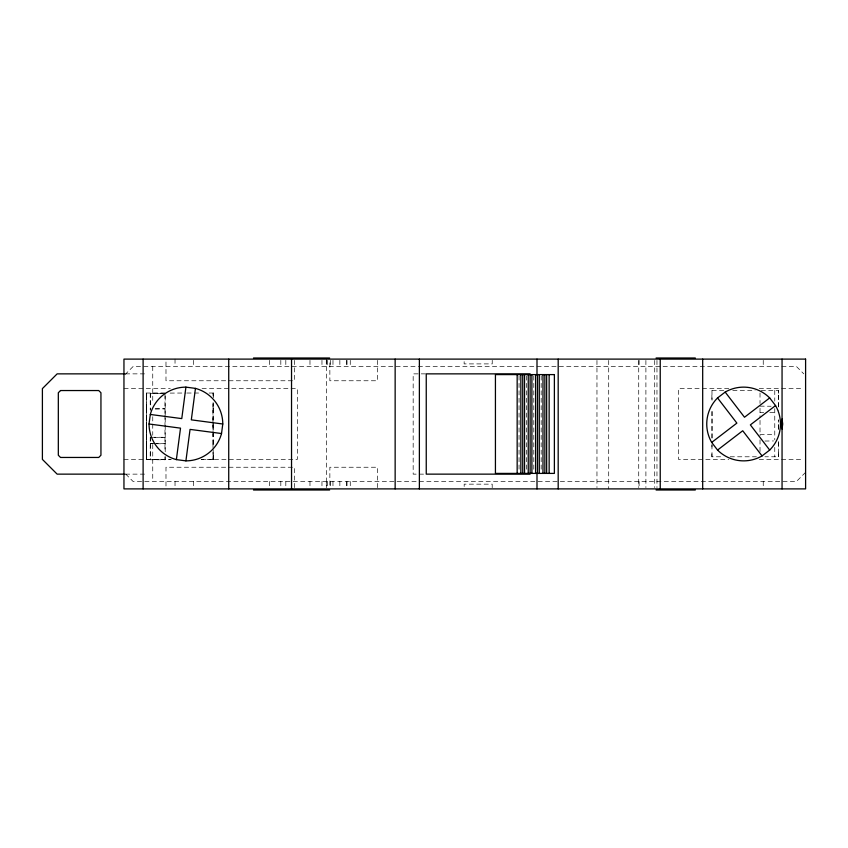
<?xml version="1.0" encoding="UTF-8"?>
<svg xmlns="http://www.w3.org/2000/svg" width="848" height="848" viewBox="0 0 848 848"><rect width="100%" height="100%" fill="white"/><g stroke="black" fill="none" stroke-linecap="round" stroke-linejoin="round"><path stroke-width="0.64" stroke-dasharray="4.24 3.18" d="M146.524 426.364L146.651 420.173M213.134 426.364L213.251 420.184M778.57 428.473L778.57 419.951M778.687 429.692L778.687 419.951M146.45 408.344L146.577 449.694M146.534 420.269L146.725 393.016L146.577 402.938M213.049 408.344L213.028 432.3M213.134 420.269L213.304 402.853M711.949 438.003L711.96 411.524M712.066 438.003L712.076 411.524M164.978 393.027L146.418 393.027L146.45 444.087M146.556 408.46L146.471 402.832M212.954 402.832L212.912 432.3M213.155 408.471L213.071 402.832M711.917 446.981L711.928 444.776M712.044 444.776L711.885 452.111M778.517 446.981L778.549 441.479M778.665 441.479L778.496 452.111M146.513 395.984L146.503 393.027M213.113 395.984L213.102 393.027L212.996 396.535M711.875 453.839L711.885 456.786L722.422 456.786M778.485 453.839L778.496 456.786M213.219 396.61L213.325 393.027L213.325 397.701M711.97 456.786L712.002 452.111M778.612 452.111L778.57 456.786L764.928 456.786M723.726 390.419L711.885 390.419L711.875 393.366M778.496 390.419L778.485 393.366M146.503 459.393L146.513 456.447M124.868 374.742L133.136 366.484L796.42 366.484L803.766 373.83M805.6 472.336L796.42 481.516L133.136 481.516L123.956 472.336M146.333 444.087L146.64 459.446L146.725 454.708M201.495 459.457L213.251 459.457L213.325 454.719M155.142 408.831L164.978 408.747M155.375 408.959L165.201 408.874M764.928 441.034L773.535 440.949M125.462 373.862L145.167 373.862M425.505 373.862L413.167 373.862L413.167 474.138L425.505 474.138M123.956 388.607L170.278 388.607M202.047 388.607L297.351 388.607L297.351 459.393L201.262 459.393M728.814 388.607L678.506 388.607L678.506 459.393L728.814 459.393M759.267 388.607L802.95 388.607M732.789 390.419L755.07 390.419M761.239 390.419L778.57 390.419L778.676 410.368M170.151 393.09L185.903 393.027M186.899 393.027L201.58 393.027M209.106 393.027L213.325 393.027M165.201 393.249L150.456 393.249L150.456 410.315M150.456 393.398L163.971 393.398M760.02 412.541L763.698 412.541M769.846 412.541L774.765 412.541M760.02 434.664L774.765 434.664M151.453 437.271L164.978 437.271M154.145 437.367L165.201 437.367M730.17 456.786L756.374 456.786M123.956 459.393L171.317 459.393M759.267 459.393L802.95 459.393M146.64 459.446L170.151 459.446M125.462 474.138L145.167 474.138M760.02 406.139L771.076 406.234M150.223 443.557L152.682 443.578M153.912 443.589L164.978 443.684M150.456 443.674L155.375 443.716M156.604 443.727L165.201 443.811M711.97 390.419L712.034 400.224M213.251 459.457L213.092 452.154M146.418 459.393L146.354 449.588M778.496 395.094L778.549 408.047M711.885 395.094L711.917 400.224M213.187 449.705L213.208 454.804M213.113 456.447L213.102 459.393L212.975 452.154M146.609 454.804L146.64 426.268M212.933 444.087L213.071 448.486M213.272 444.119L213.251 432.353M213.155 444.214L213.028 433.498M213.049 444.087L212.912 433.498M213.251 426.268L213.251 429.925M774.765 390.419L774.765 401.104M774.765 408.641L774.765 439.868M774.765 447.394L774.765 456.786M763.242 360.336L763.242 366.484M763.242 481.516L763.242 487.664M760.02 393.027L760.02 403.436M760.02 408.291L760.02 417.513M760.02 420.354L760.02 435.681M760.02 439.868L760.02 452.556M656.967 360.432L656.967 487.568M654.709 360.432L654.709 487.568M645.9 360.432L645.9 487.568M639.085 360.336L639.085 366.484M639.085 481.516L639.085 487.664M638.724 360.432L638.724 487.568M608.705 360.432L608.705 488.893M596.96 360.432L596.96 487.568M541.172 375.908L541.172 472.092M533.795 375.908L533.795 472.092M526.428 375.908L526.428 472.092M519.05 375.908L519.05 472.092M492.232 360.305L492.232 363.898L464.142 363.898L464.142 360.305M492.2 487.706L492.2 484.155L464.174 484.155L464.174 487.706M377.445 360.379L377.445 380.763L329.861 380.763L329.861 360.379M377.445 487.621L377.445 467.237L329.861 467.237L329.861 487.621M350.266 360.336L350.266 366.484M350.266 481.516L350.266 488.893M346.917 360.336L346.917 366.484M346.917 481.516L346.917 488.893M346.79 360.336L346.79 366.484M346.79 481.516L346.79 488.893M339.857 360.336L339.857 366.484M339.857 481.516L339.857 488.893M332.988 360.336L332.957 366.484M332.957 481.516L332.988 487.664M330.466 360.336L330.466 366.484M330.466 481.516L330.466 488.893M327.339 360.336L327.339 366.484M327.339 481.516L327.339 487.664M326.512 359.107L326.512 487.664M326.289 360.336L326.289 366.484M326.289 481.516L326.289 488.893M321.964 360.336L321.964 366.484M321.964 481.516L321.964 488.893M309.976 360.336L309.976 366.484M309.976 481.516L309.976 487.664M294.33 360.379L294.33 380.763L165.985 380.763L165.985 360.379M294.33 487.621L294.33 467.237L165.985 467.237L165.985 487.621M285.818 360.336L285.818 366.484M285.818 481.516L285.818 487.664M280.815 360.336L280.815 366.484M280.815 481.516L280.815 488.893M269.431 360.336L269.431 366.484M269.431 481.516L269.431 487.664M193.461 360.336L193.461 366.484M193.461 481.516L193.461 488.893M175.027 359.107L175.027 366.484M175.027 481.516L175.027 488.893M165.201 396.005L165.201 416.824M165.201 417.852L165.201 451.952M165.201 456.627L165.201 459.764L150.456 459.764L150.456 437.367M164.978 394.331L164.978 414.131M164.978 415.149L164.978 451.592M164.978 456.796L164.978 459.393M152.746 366.484L152.746 403.51M152.746 416.728L152.746 435.236M152.746 444.49L152.746 481.516M150.223 393.027L150.223 409.944M150.223 437.271L150.223 459.393"/><path stroke-width="1.27" d="M149.047 424L150.308 414.46A36.867 36.867 0 0 1 185.913 387.133L195.453 388.384A36.867 36.867 0 0 1 222.78 424L221.529 433.54A36.867 36.867 0 0 1 185.913 460.867L176.373 459.616A36.867 36.867 0 0 1 149.047 424L180.518 428.145L176.373 459.616M185.913 387.133L181.769 418.605L150.308 414.46M185.913 460.867L190.058 429.395L221.529 433.54M195.453 388.384L191.319 419.855L222.78 424M717.546 397.935L725.178 392.073A36.867 36.867 0 0 1 769.687 397.935L775.549 405.567A36.867 36.867 0 0 1 769.687 450.065L762.055 455.927A36.867 36.867 0 0 1 717.546 450.065L711.684 442.433A36.867 36.867 0 0 1 717.546 397.935L736.87 423.11L711.684 442.433M769.687 397.935L744.502 417.248L725.178 392.073M717.546 450.065L742.731 430.752L762.055 455.927M775.549 405.567L750.363 424.89L769.687 450.065M253.499 358.004L329.628 358.004M656.087 358.004L695.307 358.004M124.147 373.862L57.145 373.862L42.4 388.607L42.4 459.393L57.145 474.138L124.147 474.138M530.127 373.862L426.247 373.862L426.247 474.138L530.127 474.138M253.499 489.996L329.628 489.996M656.087 489.996L695.307 489.996M782.057 359.107L782.057 488.893M702.685 359.107L702.685 488.893M660.232 359.107L660.232 488.893M558.185 359.107L558.185 488.893M549.144 374.593L549.144 473.407M546.663 374.593L546.663 473.407M544.861 374.593L544.861 473.407M542.974 374.593L542.974 473.407M539.286 374.593L539.286 473.407M537.484 374.593L537.484 473.407M536.996 359.107L536.996 374.996M536.996 473.004L536.996 488.893M535.597 374.593L535.597 473.407M531.908 374.593L531.908 473.407M530.117 374.593L530.117 473.407M528.23 374.593L528.23 473.407M524.541 374.593L524.541 473.407M522.739 374.593L522.739 473.407M520.852 374.593L520.852 473.407M517.163 374.593L517.163 473.407M419.378 359.107L419.378 488.893M395.147 359.107L395.147 488.893M291.532 359.107L291.532 488.893M228.727 359.107L228.727 488.893M143.111 359.107L143.111 488.893M782.375 424L782.057 429.003L782.715 424L782.057 418.997L782.375 424M60.526 390.546L58.321 392.762L58.321 455.238L60.526 457.454L98.739 457.454L100.944 455.238L100.944 392.762L98.739 390.546L60.526 390.546M805.6 359.107L123.956 359.107L123.956 488.893L805.6 488.893L805.6 359.107M554.38 374.593L495.433 374.593L495.433 473.407L554.38 473.407L554.38 374.593"/></g></svg>
